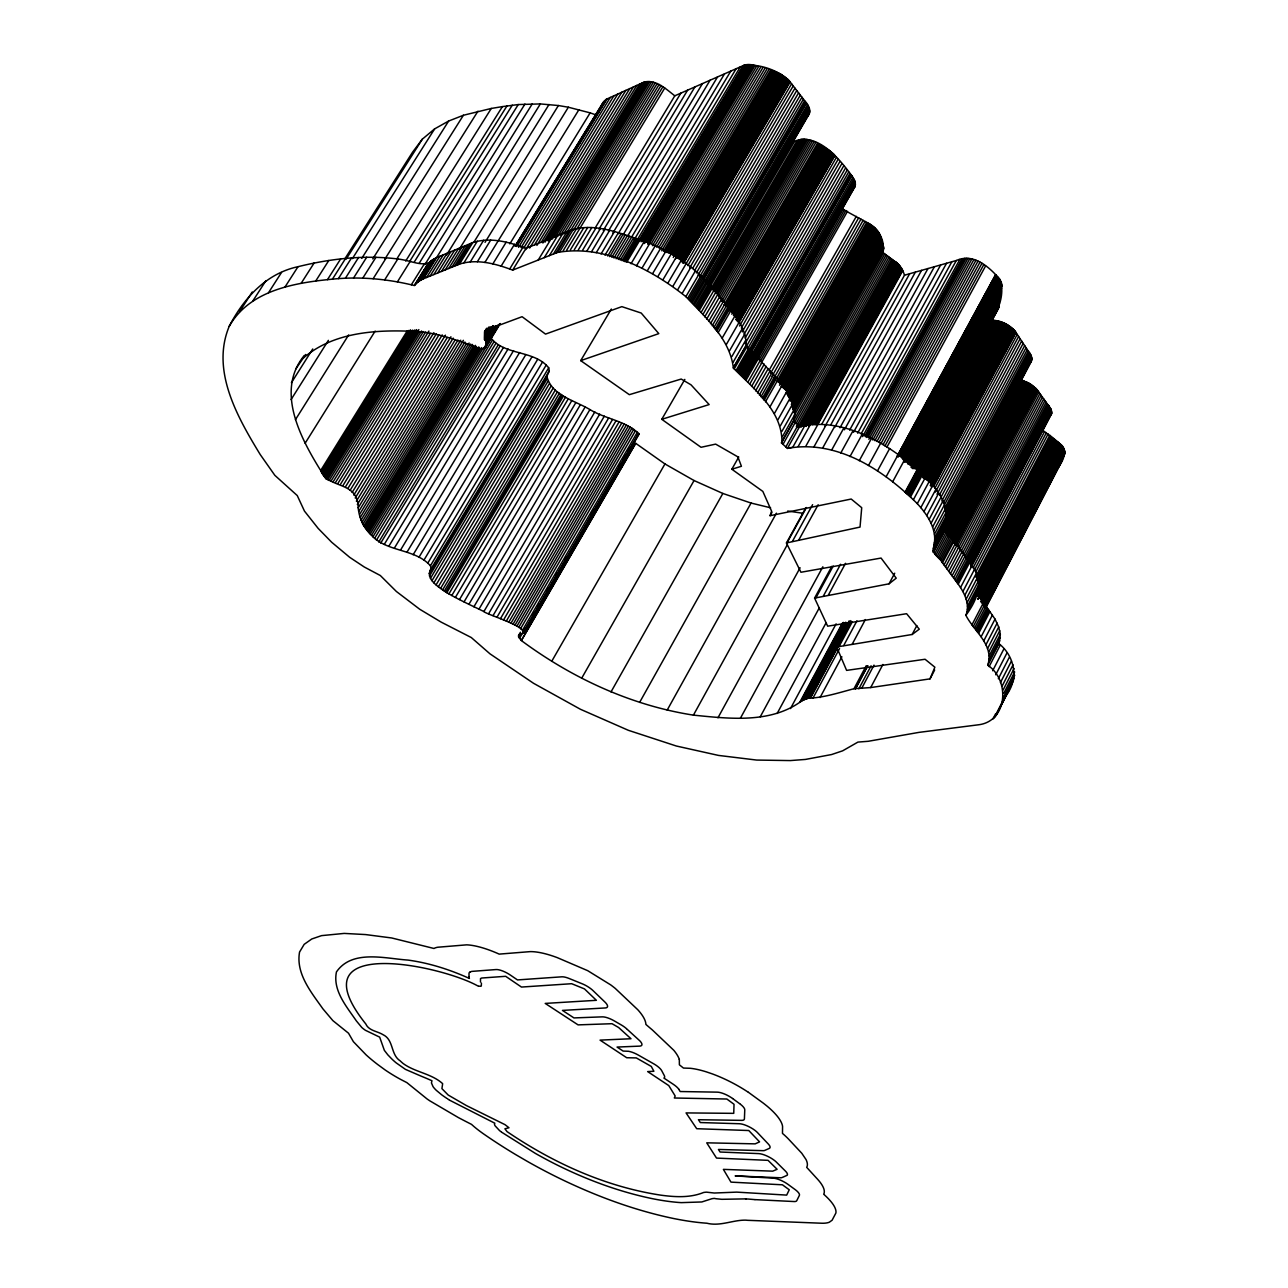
<?xml version="1.0" encoding="UTF-8"?>
<svg xmlns="http://www.w3.org/2000/svg" width="1288" height="1288" viewBox="0 0 1288 1288"><rect width="100%" height="100%" fill="white"/><g stroke="black" fill="none" stroke-linecap="round" stroke-linejoin="round"><path stroke-width="1.5" d="M469.009 976.964L469.025 973.309A12.574 3.88 29.2 0 1 469.846 972.215L470.313 971.973M484.513 339.34L484.594 331.66L486.671 328.263M480.472 982.084L480.521 978.59L481.68 978.027L505.669 976.304L521.463 987.059L571.663 983.71L584.478 988.91L596.376 1000.309L545.21 1003.416L578.071 1024.878L612.042 1023.702L618.61 1027.518L630.991 1038.74L600.063 1040.124L626.709 1057.738L636.288 1057.915L651.277 1066.432L653.885 1071.278L647.655 1071.584L668.778 1085.591L675.17 1095.975L674.332 1098.004L726.835 1099.018L734.031 1104.283L733.741 1113.347L686.069 1112.913L696.711 1128.707L748.779 1130.526L759.582 1141.876L755.171 1143.857L706.726 1142.826L716.531 1158.089L768.051 1160.343L777.115 1169.295L772.703 1171.162L723.373 1169.375L730.972 1182.126L782.428 1184.799L789.254 1189.774L786.678 1195.103L736.704 1192.125L714.293 1193.026L706.5 1192.157A71.42 20.318 27.5 0 0 703.618 1192.479C690.078 1197.985 675.17 1197.099 660.889 1195.167C605.457 1186.747 553.196 1162.967 507.053 1131.621L504.912 1128.787L508.969 1127.757L505.025 1124.666L466.385 1105.555L448.176 1095.025L441.913 1088.634L442.653 1083.659C431.512 1073.516 415.106 1072.308 403.176 1063.534A27.096 7.615 29.2 0 1 400.101 1060.797C390.506 1054.598 393.887 1039.947 383.196 1034.779C377.416 1031.092 368.883 1030.947 365.76 1023.912C294.517 934.718 440.512 964.857 478.057 986.077M1056.885 469.396C1062.214 462.553 1069.265 450.269 1060.056 443.829L979.685 598.018M1049.285 416.797L1051.62 413.657L1051.105 409.391L1037.468 390.28L1029.933 383.744L1020.756 379.863M781.961 441.43C781.784 410.26 753.818 388.928 733.403 368.11L746.187 345.78C746.509 331.37 738.056 318.571 729.169 307.913L712.457 287.82C692.944 264.974 666.46 248.391 638.027 239.053C616.839 232.178 593.205 222.679 570.826 230.294L525.971 248.343C509.291 242.08 490.342 236.831 472.793 242.595L436.6 257.6C424.38 269.321 415.283 261.158 397.815 258.969C364.456 254.815 330.485 258.647 298.011 266.697C266.004 273.539 243.722 298.349 229.232 326.299C210.701 370.638 237.523 417.264 260.224 454.551L274.843 475.336L297.254 495.558L304.467 511.095L318.168 528.402L331.676 542.248L349.692 557.318L364.311 567.026L380.314 575.511L396.398 591.498L419.711 609.24L441.188 622.136L471.279 637.528L489.987 653.837L533.554 683.3L580.405 709.253L628.335 730.296L676.377 746.026L718.479 755.412L756.652 760.065L790.333 760.58L805.386 759.437L831.613 754.543L842.642 750.824L857.921 742.097L868.225 741.292L918.908 732.389L978.236 724.822C1007.409 721.586 1010.484 680.273 987.719 665.204C994.545 645.272 973.857 631.136 965.871 615.294C970.476 604.088 964.052 592.077 957.467 583.142L942.494 562.84C939.66 557.092 930.532 553.856 933.784 546.466C937.841 530.27 927.795 515.007 917.298 503.656C883.584 470.056 836.862 439.24 787.435 448.401L781.462 442.911L781.961 441.43L886.144 254.96M934.653 670.018L930.017 678.873L870.688 687.567L853.976 688.726C838.955 692.686 823.805 697.694 808.429 698.241C805.725 699.03 803.068 700.06 800.734 701.622C770.063 723.711 728.863 718.672 693.427 715.13C630.911 705.389 572.097 678.1 521.431 640.619L518.565 636.852L518.919 634.887C537.965 629.671 485.608 614.392 483.886 611.542C470.587 605.006 456.886 598.968 444.312 591.079C437.55 586.201 424.686 578.328 431.206 568.716L430.434 565.786C415.042 548.43 386.915 552.278 371.475 535.309C363.715 527.983 359.223 518.484 358.193 507.826C357.935 480.279 328.182 489.424 320.68 470.506C300.346 437.791 275.342 390.699 304.306 355.456M965.871 615.294C977.045 600.385 984.66 581.709 972.07 565.529C967.835 559.25 963.199 553.244 958.787 547.094C953.345 537.241 940.047 530.817 946.39 517.953C947.034 498.907 932.56 483.66 919.374 471.617C887.464 443.201 844.043 416.958 799.751 426.36L787.435 448.417L792.812 447.178L895.804 262.14L882.248 252.078C886.225 240.904 877.45 227.058 866.727 222.389L841.402 208.559M1030.142 362.91L1031.897 359.594L1031.012 355.247L1015.974 332.546C1010.42 324.978 1000.921 320.132 991.535 320.39M601.915 106.357L602.8 102.815L606.503 99.176L643.63 82.319C655.608 78.665 666.25 89.307 674.799 95.811L743.917 65.285C759.888 63.82 778.805 70.051 790.124 81.917L805.596 101.945C809.508 105.809 812.374 114.391 805.725 117.079M495.284 325.687L485.914 341.127L485.721 347.486L481.921 348.855M996.461 310.875C1001.372 302.31 1003.819 288.609 999.73 279.238C989.377 266.938 973.342 252.867 956.324 260.498L904.514 275.197L821.857 424.042M733.403 368.11C729.91 338.647 705.373 317.363 685.876 296.643C650.73 268.725 603.283 244.285 557.398 252.464L512.672 270.11C496.009 263.831 477.091 258.486 459.494 264.104L423.414 278.788C419.824 280.172 416.797 282.619 414.317 285.517C387.624 278.916 359.835 276.34 332.433 279.158C294.582 282.797 249.759 290.17 229.232 326.299M757.569 357.758L855.007 186.583L855.152 181.64L851.561 175.458C838.971 158.15 815.529 129.541 791.025 142.871M987.783 665.123L998.876 643.581L1000.341 634.227L998.715 626.998L995.028 619.109L977.254 593.478M1004.962 696.808C1018.985 680.692 1015.701 656.961 998.876 643.581M429.146 573.595L546.885 376.338L549.284 370.928L548.704 367.788C534.311 349.95 505.556 355.794 491.147 338.374M240.743 310.263L241.935 306.592M930.017 678.873L934.863 667.2L925.074 659.263L846.602 670.388L836.669 646.979L912.145 634.485L919.278 629.172L906.607 613.7L827.669 626.177L814.58 598.099L889.042 583.818L896.223 578.167L881.056 558.058L800.943 572.258L786.437 542.973L860.03 527.082L861.72 507.697L851.207 499.036L770.079 515.715L771.576 511.143L762.85 491.42L731.842 469.235L738.765 456.966M781.462 442.911L793.794 420.854C797.755 404.738 786.743 389.54 776.696 377.996L746.187 345.78M546.885 376.338C551.409 395.464 575.076 400.584 589.904 409.568C605.457 419.099 626.177 420.757 639.057 434.185L636.884 435.714M1003.738 693.346L1014.686 671.95M1003.803 696.615L1014.735 675.234M992.903 719.106L995.608 713.826M994.143 717.947L1002.257 702.089M1003.336 699.674L1014.252 678.325M1001.806 703.506L1013.431 680.628M995.238 716.692L1012.159 683.365M996.171 715.339L1008.778 690.561M995.737 674.767L1006.797 653.258M998.329 678.728L1009.357 657.218M1000.438 682.576L1011.434 661.098M1002.032 686.295L1013.028 664.85M1003.143 689.901L1014.107 668.472M989.184 655.85L1000.341 634.227M989.232 659.15L1000.374 637.56M988.765 662.241L999.89 640.667M989.136 666.653L1000.229 645.127M992.662 670.742L1003.738 649.216M983.79 640.828L995.028 619.109M985.916 644.821L997.137 623.118M987.526 648.669L998.715 626.998M988.604 652.34L999.778 630.701M983.549 606.149L1064.596 450.333M973.229 626.644L984.547 604.877M984.724 605.215L1064.822 451.219M984.869 606.02L1064.935 452.056M985.095 606.374L1064.918 452.861M984.998 607.099L1064.79 453.634M984.789 607.775L1064.548 454.358M974.501 628.222L1062.874 458.19M985.256 608.178L1061.618 461.04M985.706 608.016L1059.96 464.839M975.612 629.623L986.914 607.856M976.562 630.798L987.864 609.047M977.286 631.7L988.588 609.965M977.785 632.311L989.071 610.56M978.622 633.358L989.909 611.607M981.15 636.723L992.42 615.004M967.465 606.213L1054.695 439.208M977.946 588.954L1055.693 440.061M967.401 609.433L978.816 587.57M966.869 612.476L978.268 590.645M977.061 593.285L1056.627 440.866M977.012 595.781L1057.464 441.575M977.737 596.376L1058.173 442.186M978.3 596.843L1058.72 442.653M978.671 597.149L1059.074 442.959M977.946 599.081L1059.187 443.056L1042.733 430.466M978.027 599.145L1059.267 443.12M979.315 597.696L1059.412 443.249M979.476 597.825L1059.638 443.442M980.667 598.952L1061.006 444.763M980.635 601.641L1061.859 445.712M981.424 602.575L1062.616 446.662M982.116 603.492L1063.276 447.596M971.877 624.97L983.211 603.203M983.63 602.623L1063.824 448.53M983.179 605.279L1064.258 449.448M973.068 567.928L1044.616 431.448M962.877 591.546L974.404 569.554M974.002 570.809L1046.452 432.543M975.789 572.017L1048.19 433.75M964.744 595.426L976.24 573.466M975.628 576.879L1049.849 435.054M976.497 577.588L1050.686 435.779M966.129 599.178L977.608 577.249M976.529 580.164L1051.62 436.584M977.56 581.017L1052.618 437.437M967.03 602.784L978.494 580.856M978.622 581.902L1053.648 438.323M952.074 575.817L963.682 553.776M963.746 554.919L1045.035 400.536M953.571 577.845L965.163 555.82M964.986 556.496L1046.21 402.13M966.097 557.881L1047.257 403.547M954.907 579.664L966.499 557.64M967.03 559.072L1048.158 404.754M956.034 581.21L967.61 559.185M967.755 559.974L1048.835 405.688M968.206 560.57L1049.285 406.284M956.92 582.385L1049.43 406.493M957.467 583.142L969.027 561.117M969.091 561.729L1050.106 407.475M958.24 584.189L969.8 562.18M969.687 562.679L1050.67 408.457M970.154 563.597L1051.105 409.391M970.524 564.482L1051.443 410.325M970.782 565.335L1051.652 411.21M980.86 546.37L982.712 542.844M1020.724 470.41L1022.575 466.868M1037.42 438.612L1039.271 435.07M970.91 566.157L1051.765 412.063M970.927 566.929L1051.749 412.885M960.542 587.521L1051.62 413.657M942.494 562.84L954.183 540.767M954.167 540.429L1034.989 387.559M953.49 542.441L1035.246 387.801M953.748 542.683L1035.504 388.042M953.989 542.924L1035.745 388.284M954.247 543.166L1035.971 388.541M954.489 543.407L1036.212 388.783M954.714 543.649L1036.438 389.024M954.955 543.906L1036.647 389.282M944.04 564.917L955.696 542.844M955.165 544.148L1036.872 389.523M955.39 544.389L1037.082 389.781M955.599 544.647L1037.275 390.039M955.809 544.888L1037.468 390.28M956.018 545.146L1037.661 390.538M945.537 566.962L957.193 544.904M957.129 546.547L1038.724 391.971M912.145 634.485L916.831 625.598M947.147 569.151L958.787 547.094M958.369 548.125L1039.915 393.581M959.689 549.799L1041.171 395.287M948.805 571.405L960.446 549.348M961.057 551.522L1042.475 397.058M950.464 573.643L962.088 551.602M962.426 553.26L1043.779 398.829M944.941 528L1023.203 380.588M933.236 550.684L944.99 528.563M933.076 552.005L944.812 529.899M933.446 552.375L1024.443 381.039M861.785 688.162L874.005 665.123M945.569 532.572L1025.683 381.554M934.75 553.727L946.471 531.606M946.471 532.974L1026.568 381.94M935.99 555.048L1027.421 382.359M947.276 535.631L1028.275 382.81M937.213 556.4L1029.112 383.261M948.95 536.597L1029.933 383.744M938.405 557.752L950.109 535.647M949.771 537.112L1030.722 384.243M870.688 687.567L882.924 664.463M950.56 537.627L1031.495 384.758M939.548 559.089L951.236 536.983M951.333 538.159L1032.252 385.289M952.074 538.706L1032.976 385.837M940.626 560.409L952.315 538.32M952.798 539.269L1033.668 386.4M941.689 561.761L1034.345 386.98M943.331 502.964L1026.101 347.647M932.609 527.034L1027.357 349.499M944.829 508.068L1028.404 351.077M933.752 530.688L945.617 508.406M944.748 511.014L1029.225 352.284M946.229 510.016L1029.74 353.057M946.439 510.29L1029.933 353.331M934.46 534.214L946.294 511.948M946.133 512.994L1030.529 354.297M945.73 515.667L1031.012 355.247M853.976 688.726L866.212 665.735M934.718 537.595L946.551 515.361M946.149 516.569L1031.414 356.164M855.409 688.71L867.629 665.719M946.471 517.438L1031.688 357.066M855.538 688.774L867.758 665.767M934.573 540.171L946.39 517.953M944.99 521.447L1031.865 357.951M934.283 542.49L1031.93 358.788M944.394 524.313L1031.897 359.594M934.042 544.405L1031.511 361.059M933.784 546.466L1021.98 380.185M858.855 688.806L871.091 665.783M933.51 548.591L945.263 526.438M934.911 488.265L1017.23 334.413M852.141 644.322L865.391 619.56M923.947 511.626L935.925 489.247M935.442 492.064L1018.631 336.506M889.042 583.818L894.709 573.208M937.02 494.254L1020.128 338.744M926.716 515.586L938.662 493.224M939.596 494.737L1021.674 341.046M929.099 519.499L1023.219 343.333M941.866 500.919L1024.717 345.57M931.063 523.298L942.961 500.984M805.258 699.304L846.023 623.424M924.365 478.524L1007.055 324.608M806.385 698.885L847.166 622.957M913.434 499.664L925.476 477.268M925.187 479.007L1007.86 325.091M807.447 698.531L849.195 620.8M808.429 698.241L849.227 622.249M925.975 479.506L1008.633 325.574M809.267 697.999L850.837 620.607M809.943 697.838L850.756 621.798M926.748 480.038L1009.39 326.089M810.426 697.726L841.756 639.363M847.44 628.753L849.339 625.211M810.683 697.677L839.164 644.612M927.505 480.569L1010.13 326.621M839.003 646.624L852.221 621.975M928.229 481.1L1010.839 327.168M812.97 698.112L839.551 648.556M917.298 503.656L1011.515 327.716M929.63 482.227L1012.175 328.295M930.274 482.807L1012.819 328.859M930.596 483.097L1013.125 329.164M843.704 645.529L856.939 620.832M930.918 483.386L1013.415 329.454M930.274 485.463L1013.72 329.76M930.564 485.753L1013.994 330.066M931.804 484.288L1014.284 330.372M932.077 484.594L1014.542 330.678M931.401 486.671L1014.799 330.984M931.675 486.977L1015.057 331.29M920.823 507.649L1015.298 331.612M933.108 485.818L1015.54 331.918M820.037 697.565L841.885 656.767M933.349 486.123L1015.765 332.224M933.575 486.429L1015.974 332.546M913.707 468.655L993.724 320.342M914.883 468.768L994.883 320.422M916.09 468.961L996.075 320.567M905.078 492.129L997.298 320.793M905.545 492.515L917.523 470.023M905.625 492.596L917.7 470.184M917.636 471.311L998.554 321.082M906.285 493.143L918.36 470.732M790.478 708.577L836.121 623.843M906.945 493.723L919.02 471.311M918.924 471.698L999.826 321.437M907.315 494.029L919.374 471.617M907.67 494.351L919.745 471.939M908.04 494.673L1001.114 321.855M908.668 495.22L920.727 472.809M920.582 474.419L1002.418 322.338M909.264 495.767L921.323 473.356M909.859 496.315L921.918 473.904M799.751 702.346L842.352 623.167M921.902 474.998L1003.722 322.886M910.535 496.943L922.578 474.531M800.734 701.622L843.334 622.378M922.788 475.401L1004.576 323.288M801.796 700.946L843.479 623.424M802.923 700.334L844.622 622.764M922.691 477.606L1005.413 323.707M804.098 699.787L845.797 622.185M923.528 478.057L1006.25 324.141M903.097 459.671L1000.309 280.156M903.645 460.557L1000.808 281.074M892.648 481.825L904.788 459.397M905.045 459.671L1001.227 281.992M904.45 462.295L1001.533 282.877M905.657 461.378L1001.774 283.746M905.834 462.183L1001.903 284.6M906.849 461.217L1001.935 285.437M906.816 461.973L1001.871 286.242M907.573 461.99L1001.597 288.126M907.509 463.696L1001.291 290.235M908.233 464.034L1000.969 292.473M908.958 464.453L1000.647 294.791M909.666 464.871L1000.309 297.109M910.391 465.209L999.987 299.331M777.147 713.455L825.882 623.199M911.131 465.419L999.681 301.424M910.938 467.174L999.424 303.292M911.727 466.9L999.198 304.853M912.548 466.272L999.021 306.077M912.468 467.013L998.908 306.85M912.339 467.818L998.876 307.124M912.194 468.333L998.586 308.235M912.596 468.607L992.597 320.326M814.58 598.099L831.855 566.301M815.916 597.841L833.191 566.044M897.205 456.049L995.608 274.698M886.128 476.753L995.688 274.763M898.493 454.567L995.849 274.908M898.75 454.793L996.01 275.052M897.961 456.693L996.252 275.262M898.203 456.918L996.413 275.423M823.435 595.893L840.597 564.257M900.103 456.065L997.476 276.469M760.274 716.756L819.361 607.743M900.972 456.966L998.313 277.387M901.761 457.868L999.053 278.321M828.393 595.008L845.556 563.307M902.469 458.769L999.73 279.238M868.482 465.515L880.702 443.12M881.056 443.442L980.023 262.092M883.053 444.634L981.971 263.267M884.969 445.938L983.823 264.555M886.788 447.371L985.578 265.972M740.391 718.269L822.871 566.784M877.498 470.893L889.686 448.482M867.967 437.373L966.177 258.18M868.853 439.272L968.013 258.244M717.963 717.786L800.09 567.783M859.257 460.718L871.509 438.339M871.767 437.807L969.945 258.469M872.813 440.045L971.925 258.872M874.858 440.673L973.953 259.452M876.935 441.462L975.998 260.192M879.012 442.38L978.027 261.062M798.898 539.817L818.17 504.735M857.631 433.154L951.848 261.77M861.109 433.879L956.324 260.498M849.983 456.564L862.252 434.201M862.622 436.6L959.802 259.516M864.828 436.101L962.039 258.888M865.616 435.924L962.828 258.663M866.244 437.437L964.438 258.325M831.581 450.204L843.881 427.906M844.429 429.79L934.412 266.713M786.437 542.973L805.837 507.778M787.049 542.779L806.433 507.52M849.645 430.111L940.675 264.942M693.427 715.13L787.129 545.049M840.742 453.054L853.026 430.723M792.394 541.427L812.615 504.671M853.525 432.301L946.551 263.267M830.68 425.008L915.398 272.106M822.646 448.079L834.978 425.829M834.624 427.503L921.564 270.367M839.985 427.777L927.972 268.548M811.843 423.623L899.716 265.763L895.804 262.14M812.374 424.203L899.716 265.763M812.857 424.782L900.231 266.358M814.306 423.623L900.698 266.938M814.724 424.203L901.133 267.534M815.127 424.782L901.552 268.129M816.463 423.607L901.922 268.725M816.785 424.187L902.26 269.321M817.075 424.75L902.55 269.917M805.869 446.115L818.186 423.929M818.299 423.559L902.824 270.496M770.079 515.715L772.027 512.205M667.2 710.074L776.439 513.171M824.996 426.344L909.634 273.748M814.048 446.695L826.365 424.476M639.621 702.411L751.065 503.061L770.578 507.778M795.904 423.736L889.026 257.117M796.37 426.537L890.427 258.147M785.873 446.888L798.19 424.831L793.794 420.854M797.723 427.519L891.747 259.13M799.912 426.634L892.906 259.999M800.927 427.375L893.904 260.723M802.698 426.183L894.661 261.287M803.197 426.553L895.16 261.657M804.614 425.104L895.579 261.963M805.097 425.475L896.045 262.333M805.338 425.668L896.271 262.511M805.564 425.845L896.512 262.704M805.805 426.038L896.738 262.881M806.03 426.215L896.963 263.074M806.272 426.409L897.189 263.267M807.463 424.847L897.398 263.444M807.689 425.04L897.607 263.637M807.914 425.217L897.833 263.831M808.123 425.41L898.026 264.024M808.735 425.99L898.621 264.603M798.27 446.34L899.185 265.183M791.911 401.647L881.974 241.146M791.299 404.4L882.28 242.208M792.603 403.611L882.586 243.207M780.431 425.732L792.877 403.547M792.909 404.464L882.844 244.092M793.15 405.189L883.069 244.833M792.378 407.491L883.23 245.412M792.539 407.974L883.343 245.783M792.732 408.57L883.552 246.539M792.861 409.149L883.665 247.151M792.957 409.713L883.729 247.731M793.971 408.521L883.745 248.31M793.907 409.536L883.713 248.858M781.929 431.367L883.52 249.904M793.682 410.534L883.149 250.854M794.052 412.546L883.423 252.947M782.444 436.616L884.743 253.929M794.406 422.657L887.577 256.038M783.04 444.296L795.372 422.239M783.651 388.252L874.262 227.396M784.118 388.654L874.713 227.799M784.569 389.057L875.148 228.201M785.245 389.684L875.792 228.829M785.889 390.312L876.42 229.473M786.501 390.94L876.999 230.117M774.41 413.512L786.92 391.262M786.083 393.339L877.53 230.761M786.614 393.983L878.046 231.421M788.095 392.872L878.513 232.082M787.564 395.271L878.947 232.742M787.982 395.915L879.334 233.402M788.353 396.543L879.688 234.062M788.691 397.187L879.978 234.706M788.964 397.815L880.235 235.366M790.188 396.688L880.461 236.01M777.936 419.775L880.718 236.895M789.85 400.246L881.008 237.894M790.204 401.276L881.33 238.956M791.557 400.584L881.652 240.051M762.351 398.33L774.941 376.048M774.233 377.593L863.153 220.328M763.398 399.473L775.988 377.207M764.106 400.278L865.101 221.439M776.906 381.441L866.727 222.389M765.491 401.808L778.065 379.525M778.194 382.182L867.983 223.114M779.031 382.649L868.804 223.581M780.303 381.071L869.094 223.742M779.9 383.164L869.658 224.08M779.481 385.257L870.205 224.418M781.027 383.856L870.752 224.772M781.575 384.227L871.284 225.126M781.124 386.336L871.815 225.481M769.87 407.024L782.412 384.774M782.637 384.951L872.33 225.851M782.17 387.092L872.829 226.237M611.011 691.93L722.858 493.465L751.065 503.061M782.669 387.463L873.312 226.624M783.168 387.865L873.795 227.01M753.593 388.654L766.247 366.356M755.605 390.876L768.244 368.577M769.21 370.075L856.311 216.384M757.537 393.017L770.176 370.719M770.659 373.214L858.694 217.753M759.356 395.014L771.963 372.731M772.027 376.321L860.996 219.089M760.983 396.801L773.589 374.518M742.371 376.434L755.106 354.103M754.784 355.456L854.636 180.223M743.079 377.143L755.798 354.812M755.364 356.824L855.152 181.64M743.884 377.964L756.587 355.649M756.861 356.116L855.441 182.993M757.972 355.069L759.968 351.592M761.949 348.098L764.927 342.866M766.924 339.372L768.904 335.894M775.859 323.674L781.816 313.209M788.771 301.006L790.751 297.512M792.748 294.034L798.705 283.569M800.685 280.076L803.664 274.843M805.66 271.349L807.64 267.872M809.621 264.378L812.599 259.146M814.596 255.652L816.576 252.174M823.531 239.954L829.488 229.489M836.443 217.286L838.424 213.792M744.673 378.801L855.522 184.281M757.875 356.728L855.377 185.488M745.333 379.525L758.036 357.195M757.537 359.143L842.932 209.107M746.01 380.25L758.713 357.935M759.099 359.819L844.461 209.751M747.829 382.278L760.516 359.964M760.661 360.576L845.991 210.491M581.629 678.325L694.055 480.537L722.858 493.465M761.208 363.168L847.52 211.312M749.648 384.275L762.319 361.96M751.596 386.432L764.267 364.134M745.076 343.638L845.459 168.181M733.484 367.434L746.267 345.087M745.849 347.374L847.15 170.193M734.257 368.835L747.024 346.504M747.442 349.145L848.663 171.996M736.092 370.445L748.843 348.114M749.793 348.903L849.935 173.526M737.235 371.491L749.986 349.161M738.121 372.312L850.917 174.701M751.5 350.803L851.561 175.458M738.893 373.021L751.629 350.69M751.725 351.061L851.787 175.715M739.747 373.842L752.498 351.511M752.965 352.558L852.962 177.245M740.713 374.776L753.448 352.445M741.55 375.597L853.912 178.742M739.521 326.041L836.395 157.361M741.308 328.038L838.086 159.39M729.588 350.674L742.468 328.231M551.699 661.356L664.946 463.954L635.628 443.265L521.334 640.539L635.709 443.33M742.21 331.918L839.905 161.564M744.19 334.107L841.772 163.785M731.826 356.615L744.673 334.204M745.156 338.052L843.64 166.023M733.13 362.218L745.945 339.839M731.713 311.841L825.962 148.362M732.276 312.179L826.51 148.684M732.647 312.388L826.864 148.909L731.777 314.208M733.307 312.791L827.524 149.295M733.838 313.129L828.039 149.633M733.371 315.206L828.554 149.972M733.886 315.56L829.053 150.31M734.385 315.914L829.553 150.664M722.214 338.019L830.035 151.018M735.384 316.639L830.502 151.388M735.867 317.009L830.969 151.759M736.334 317.379L831.436 152.129M735.802 319.505L831.871 152.515M736.253 319.891L832.306 152.902M736.688 320.293L832.74 153.288M736.897 320.471L832.934 153.481M737.09 320.648L833.111 153.658M737.283 320.841L833.304 153.852M737.477 321.018L833.481 154.029M737.67 321.211L833.674 154.222M737.847 321.388L833.851 154.415M738.04 321.581L834.028 154.592M738.217 321.759L834.189 154.785M738.394 321.952L834.366 154.979M738.571 322.145L834.544 155.172M738.749 322.322L834.705 155.365M726.368 344.459L834.865 155.558M721.666 301.424L814.193 141.567M710.493 323.658L723.534 301.134M723.357 302.261L815.851 142.372M724.033 304.95L817.494 143.306M712.248 325.751L725.273 303.227M724.903 305.465L818.347 143.805M725.885 306.045L819.297 144.385M713.826 327.619L726.835 305.095M731.842 469.235L741.421 466.272L737.879 456.87L715.645 444.119L701.026 447.29L661.774 419.308L684.83 379.397M726.931 306.673L820.311 144.981M715.13 329.181L728.139 306.673M728.01 307.301L821.358 145.608M716.176 330.42L822.42 146.236M716.82 331.193L823.435 146.848M730.103 310.875L824.384 147.412M718.092 332.707L731.069 310.199M730.972 311.406L825.238 147.927M712.184 288.882L798.737 139.925M516.842 626.306L632.006 428.083M712.779 288.689L799.349 139.7M712.924 290.106L800.508 139.329M701.091 312.469L801.78 139.104M518.662 627.481L633.777 429.258M714.55 291.619L803.149 138.991M715.983 291.684L804.581 139.007M520.529 628.802L635.58 430.562M702.862 314.562L715.951 292.006M716.482 293.6L806.079 139.136M518.436 635.692L520.449 632.231M518.565 636.852L520.561 633.39M522.493 630.299L637.447 432.06M704.745 316.816L807.64 139.394M519.466 638.446L525.488 628.061M532.508 615.938L534.52 612.476M537.531 607.276L539.543 603.814M546.563 591.707L548.575 588.246M555.595 576.122L557.607 572.661M564.627 560.538L566.639 557.076M590.709 515.538L593.72 510.338M618.82 467.061L620.768 463.487M622.829 460.138L625.839 454.938M627.852 451.476L629.848 448.015M523.781 631.49L638.671 433.283M523.202 633.326L637.979 435.312M718.656 296.047L809.25 139.764M523.958 632.923L639.057 434.185M706.677 319.118L719.751 296.578M719.316 298.317L810.876 140.247M720.99 298.945L812.535 140.859M708.625 321.437L721.683 298.897M503.544 619.979L618.997 422.045M690.03 300.474L805.596 101.945M703.618 278.659L806.208 102.734M703.844 278.933L806.417 103.008M691.157 301.569L704.327 278.997M506.297 621.138L621.702 423.124M705.003 280.43L807.512 104.537M692.268 302.664L705.422 280.092M706.098 281.621L808.381 106.035M693.411 303.855L706.565 281.267M508.776 622.201L624.116 424.122M694.393 304.87L809.041 107.5M707.337 284.407L809.492 108.917M510.998 623.199L626.306 425.088M695.52 306.045L809.733 110.269M739.763 230.971L741.759 227.509M748.811 215.418L750.807 211.973M757.843 199.882L759.856 196.42M780.963 160.147L782.975 156.701M708.754 285.179L809.782 111.557M696.599 307.236L809.605 112.764M708.786 286.548L809.234 113.859M513.059 624.197L628.319 426.038M709.946 286.854L794.422 141.583M697.516 308.267L710.638 285.695M514.975 625.227L630.202 427.02M698.531 309.426L711.652 286.87M711.523 287.707L797.047 140.569M699.352 310.392L712.457 287.82M692.638 268.403L796.773 90.53M694.554 270.705L798.576 92.865M493.03 615.616L608.644 417.956M682.189 293.439L695.407 270.85M696.389 272.911L800.331 95.119M496.959 617.258L612.524 419.502M698.112 274.988L801.957 97.228M685.876 296.643L699.078 274.054M699.658 276.839L803.422 99.128M500.452 618.707L615.954 420.854M687.695 298.285L700.881 275.696M688.871 299.38L804.646 100.706M668.053 282.829L787.596 79.115M681.175 260.868L787.837 79.357M681.433 261.11L788.095 79.598M681.674 261.367L788.337 79.856M681.932 261.609L788.578 80.114M682.173 261.867L788.803 80.355M682.415 262.108L789.029 80.613M478.943 609.224L594.847 411.886M682.656 262.366L789.254 80.87M682.881 262.623L789.48 81.128M683.123 262.881L789.705 81.402M683.332 263.138L789.914 81.659M683.558 263.396L790.124 81.917M672.932 286.226L791.589 83.817M483.886 611.542L599.693 414.108M687.873 265.618L793.231 85.942M689.724 267.84L794.97 88.212M677.665 289.784L690.899 267.196M488.635 613.7L604.33 416.153M855.007 186.583L852.624 189.175M669.502 253.382L776.519 71.983M464.05 601.882L580.292 404.851M670.726 253.913L777.711 72.482M657.91 276.453L671.225 253.881M671.917 254.477L778.886 73.03M673.109 255.088L780.045 73.625M468.896 604.314L585.01 407.201M673.254 257.471L781.188 74.253M675.411 256.441L782.299 74.945M663.062 279.577L676.361 256.988M675.508 258.888L783.378 75.654M677.617 257.922L784.424 76.411M473.904 606.777L589.904 409.568M678.663 258.711L785.439 77.2M679.678 259.532L786.421 78.021M680.644 260.385L787.338 78.874M656.622 247.054L762.818 67.749M451.798 595.523L568.33 398.717M658.764 247.747L764.927 68.393M647.333 270.754L660.68 248.214M660.825 248.423L766.972 69.005M455.389 597.423L571.824 400.552M661.742 250.774L768.888 69.568M663.481 251.337L770.594 70.083M459.51 599.564L575.849 402.613M664.946 251.804L772.043 70.518M652.678 273.523L666.009 250.951M666.089 252.174L773.154 70.856M666.814 252.416L773.879 71.082M667.071 252.496L774.12 71.146M668.295 252.915L775.328 71.548M631.039 263.718L644.419 241.21M644.515 241.645L749.858 64.432M644.499 243.496L750.856 64.529M440.577 588.439L557.462 391.729M646.544 241.951L751.87 64.674M647.606 242.176L752.917 64.867M647.655 244.189L753.979 65.125M442.621 589.888L559.411 393.178M648.75 244.511L755.074 65.414M636.481 265.843L649.844 243.303M661.774 419.308L709.157 404.577L691.044 384.854L681.223 379.042L629.333 394.675L580.711 360.624L611.333 309.039M444.312 591.079L561.053 394.37M651.503 243.352L756.781 65.93M445.6 592.061L562.212 395.271M652.42 245.702L758.68 66.509M446.791 592.77L563.436 396.044M654.481 246.362L760.725 67.121M448.9 593.945L565.496 397.187M641.955 268.21L655.318 245.67M429.468 576.01L547.046 378.93M618.272 259.468L730.811 71.082M430.45 578.376L547.883 381.441M620.253 260.112L633.648 237.636M634.243 239.697L736.156 68.715M622.007 260.675L635.403 238.2M431.995 580.663L549.284 383.824M623.489 261.158L636.884 238.683M637.109 240.132L740.294 66.895M624.632 261.528L638.027 239.053M433.911 582.836L551.087 386.062M625.421 261.786L638.816 239.294M638.703 240.84L742.967 65.704M626.725 262.221L743.917 65.285M640.345 240.244L744.641 65.012M641.102 240.067L745.398 64.786M436.085 584.881L553.148 388.139M640.893 241.645L746.219 64.609M641.73 241.564L747.072 64.481M642.631 241.548L747.974 64.416M438.355 586.764L555.321 390.039M643.549 241.564L748.892 64.4M605.006 255.137L618.433 232.709M618.159 233.756L710.091 80.226M423.977 560.071L542.554 361.992M607.727 256.022L621.138 233.595M609.707 256.666L623.118 234.223M623.151 234.754L717.529 76.942M427.922 562.888L546.354 364.81M611.832 257.358L625.244 234.915M430.434 565.786L548.704 367.788M613.99 258.067L627.401 235.607M627.964 235.511L724.516 73.867M429.693 571.164L549.284 370.928M616.163 258.775L629.558 236.316M603.283 230.439L687.615 90.16M591.595 251.627L605.038 229.248M413.142 554.742L531.96 356.889M608.387 231.035L694.908 86.94M596.28 252.657L609.723 230.278M612.734 233.241L702.475 83.591M418.938 557.35L537.659 359.352M601.077 253.929L614.505 231.534M394.482 547.931L513.558 350.642M578.328 249.888L591.788 227.573M400.584 550.008L519.595 352.526M595.136 228.024L674.799 95.811M582.595 250.226L596.038 227.896M599.017 229.103L680.837 93.155M587.022 250.806L600.482 228.459M406.911 552.294L525.842 354.603M380.733 543.069L499.986 346.231M557.398 252.464L659.118 84.477M559.845 251.627L573.289 229.441M573.756 229.699L661.034 85.523M384.243 544.438L503.447 347.486M563.13 250.806L576.573 228.604M576.718 229.184L662.918 86.715M566.656 250.226L664.753 88.035M388.928 546.064L508.068 348.968M570.375 249.888L583.818 227.622M574.271 249.775L587.714 227.493M486.107 342.737L496.508 325.606M370.203 533.924L482.678 348.935M548.173 241.017L644.95 81.852M486.204 344.105L497.651 325.268M483.628 348.646L485.705 345.232M486.22 345.232L498.698 324.705M550.668 239.101L646.415 81.563M484.32 348.485L489.504 339.952M491.597 336.522L494.705 331.402M496.782 327.989L498.859 324.56M538.223 260.031L551.602 238.038M484.9 348.259L499.664 323.916M371.475 535.309L500.275 323.546M552.262 239.069L648.025 81.482M372.924 536.79L492.515 339.903M554.999 237.507L649.716 81.563M544.261 257.648L557.656 235.591M557.849 236.107L651.503 81.82M374.599 538.4L494.109 341.529M560.747 234.867L653.37 82.239M376.515 540.123L495.928 343.284M549.396 255.62L562.808 233.531M563.709 233.788L655.27 82.835M378.736 541.99L498.037 345.168M553.373 254.058L566.784 231.921M566.704 232.854L657.186 83.575M555.933 253.044L569.36 230.89M525.713 249.631L621.814 92.221M361.01 520.143L469.122 343.027M361.799 522.574L470.716 344.057M529.674 248.053L625.855 90.385M362.701 524.586L472.551 344.443M534.568 244.784L629.768 88.598M363.763 526.1L473.533 346.021M364.665 527.098L475.417 345.345M536.903 245.412L633.455 86.924M365.502 528.128L476.206 346.392M484.578 332.352L486.671 328.923M484.578 333.125L486.671 329.696M484.562 333.946L488.748 327.088M484.562 334.8L488.732 327.925M366.339 529.175L476.979 347.47M484.546 335.653L489.778 327.072M541.185 242.418L636.771 85.427M484.546 336.474L489.762 327.893M484.529 337.231L490.792 326.943M367.193 530.27L478.814 346.891M484.529 337.923L490.792 327.635M484.513 338.953L491.823 326.943M542.892 243.013L639.572 84.155M485.898 341.111L484.529 339.469L492.853 325.655M484.61 339.758L492.885 325.8M368.094 531.413L479.667 348.066M492.982 326.122L484.771 340.032L493.24 326.444M493.368 326.572L485.302 340.547L493.642 326.83M545.017 242.16L641.746 83.173M485.576 340.805L493.787 326.959M369.093 532.62L481.632 347.615M485.689 340.901L494.029 327.2M547.432 239.906L643.131 82.545M547.915 239.713L643.63 82.319M356.357 501.193L455.067 340.064M501.177 266.053L514.492 244.318M515.087 246.185L603.17 102.332M515.281 245.976L604.104 101.317M357.339 504.494L457.981 340.096M516.118 245.412L604.684 100.722M516.102 245.815L605.585 99.82M516.488 245.493L606.181 99.369M517.1 245.106L606.68 99.079M516.73 246.491L607.034 98.902M358.193 507.826L460.734 340.209M518.581 247.36L610.271 97.437M358.933 511.143L463.39 340.306M521.093 247.634L613.893 95.795M359.626 514.363L464.952 341.996M509.742 268.918L523.041 247.151M523.862 247.795L617.789 94.04M360.302 517.39L466.498 343.51M512.672 270.11L525.971 248.343M347.969 488.313L442.267 334.928M350.175 490.229L445.439 335.154M352.123 492.483L447.29 337.472M492.853 263.879L506.184 242.176M353.798 495.107L450.929 336.78M509.806 243.883L590.146 112.861L596.859 115.228M355.198 498.054L453.215 338.132M470.345 261.834L483.66 240.244M335.476 482.517L428.92 331.064M485.045 242.321L568.362 107.226L590.146 112.861M337.955 483.322L430.337 333.495M477.349 261.754L490.68 240.115M340.499 484.256L433.895 332.658M343.059 485.367L436.423 333.721M345.57 486.703L438.886 335.025M484.884 262.446L578.956 109.641M321.936 472.76L410.502 329.825M448.788 268.468L462.054 247.038M322.499 473.759L411.017 330.855M323.03 474.66L412.579 330.098M451.943 267.18L465.226 245.734M323.546 475.497L413.046 330.952M324.013 476.238L414.543 330.018M454.632 266.085L467.914 244.607M324.463 476.914L414.961 330.694M324.882 477.494L416.41 329.615M456.693 265.231L469.991 243.754M325.284 478.009L416.781 330.131M325.671 478.46L417.151 330.597M458.029 264.7L471.328 243.191M326.025 478.83L417.489 330.968M326.363 479.136L418.858 329.583M459.494 264.104L472.793 242.595M473.968 242.064L558.396 105.535L568.362 107.226M327.538 479.877L418.954 332.014M329.1 480.537L421.546 330.952M463.986 262.736L477.301 241.178M330.984 481.181L423.414 331.547M333.125 481.825L425.539 332.127M426.634 277.483L439.836 256.264M430.095 276.067L443.297 254.831M433.815 274.569L447.033 253.285M446.389 255.201L540.348 103.925L558.396 105.535M437.646 272.992L450.881 251.675M441.51 271.43L454.761 250.065M320.68 470.506L407.25 330.887M445.262 269.9L458.528 248.504M321.324 471.682L408.892 330.404M459.317 249.244L549.042 104.473M419.292 263.09L518.259 104.553L540.348 103.925M411.355 284.745L424.509 263.67M424.879 264.603L524.941 104.07M414.317 285.517L427.648 264.217M414.639 285.179L428.501 263.316M415.654 284.084L428.807 262.977M416.41 283.296L430.144 261.641M417.57 282.249L430.723 261.126M418.149 281.798L431.303 260.659M418.681 281.396L431.85 260.257M419.276 280.977L432.446 259.822M419.969 280.543L433.138 259.387M420.661 280.124L433.847 258.969M421.337 279.754L434.523 258.582M422.045 279.416L435.215 258.228M422.802 279.061L435.988 257.874M423.414 278.788L532.298 103.829M405.704 261.013L502.401 106.614L518.259 104.553M410.244 260.53L506.973 105.922M397.396 281.879L410.534 260.868M414.414 261.77L512.27 105.197M305.127 443.249L375.146 331.097M295.435 419.679L348.678 334.896M396.817 258.936L491.291 108.45L502.401 106.614M384.661 279.931L397.815 258.969M372.763 258.904L463.406 115.26L491.291 108.45M362.781 278.127L375.935 257.294M291.056 399.602L328.392 340.354M384.951 258.969L477.945 111.187M373.134 278.723L386.287 257.825M345.426 278.224L358.563 257.471M361.767 258.357L448.643 121.04L463.406 115.26M353.556 278.015L366.71 257.214M295.773 368.964L305.723 354.474M291.378 382.794L312.726 348.984M327.458 279.673L340.579 259.033M344.862 258.808L412.562 152.193L422.319 139.168L434.636 128.881L448.643 121.04M332.433 279.158L345.554 258.502M346.198 259.065L422.319 139.168M338.374 278.643L351.511 257.938M352.397 258.614L434.636 128.881M315.721 281.026L328.81 260.466M301.151 283.312L314.208 262.865M268.532 292.682L281.492 272.493M284.986 287.031L298.011 266.697M239.455 311.841L252.271 291.974M252.947 300.796L265.859 280.752M484.594 331.66L486.301 330.002L522.091 316.703L545.516 334.107L621.846 306.641L641.215 313.048L658.796 333.624L580.711 360.624M303.566 357.871C334.944 330.871 379.944 329.358 419.502 331.692C440.802 333.656 461.12 341.674 480.762 348.968M470.056 972.102L471.07 971.603A13.218 4.089 29.2 0 1 471.424 971.49A12.3 3.8 29.2 0 1 472.181 971.361L496.057 969.558A12.88 4.025 29.1 0 1 510.418 975.113L517.486 979.927L561.777 976.819A13.154 4.202 28.8 0 1 569.103 978.478L582.74 984.016A13.073 4.17 28.7 0 1 586.716 986.012L588.23 986.93A13.073 4.17 28.7 0 1 590.967 988.862A13.604 4.347 28.7 0 1 591.369 989.152A13.653 4.363 28.7 0 1 591.707 989.442A13.894 4.444 28.7 0 1 592.367 990.005A14.313 4.572 28.7 0 1 592.995 990.585L604.861 1001.984A13.138 4.186 28.6 0 1 607.566 1006.137A13.105 4.17 28.6 0 1 605.215 1007.957L562.454 1010.404L573.965 1017.923L602.317 1016.86A12.993 4.089 28.5 0 1 614.473 1020.998L621.782 1025.248A13.395 4.218 28.5 0 1 623.167 1026.134A13.621 4.283 28.5 0 1 625.63 1027.937A13.17 4.138 28.5 0 1 626.387 1028.581M782.637 1177.312L787.177 1175.268A12.526 3.767 27.5 0 0 785.422 1171.082L776.406 1162.146A13.862 4.17 27.5 0 0 775.795 1161.567A12.8 3.848 27.5 0 0 774.41 1160.408A12.622 3.8 27.5 0 0 758.745 1153.613L720.056 1152.019L718.446 1149.46L763.076 1150.667A12.59 3.832 27.6 0 0 763.8 1150.635L763.961 1150.619A12.977 3.945 27.6 0 0 764.67 1150.442L769.242 1148.429A12.703 3.864 27.6 0 0 768.324 1144.034L757.553 1132.667A12.687 3.88 27.6 0 0 755.428 1130.751A13.009 3.977 27.6 0 0 754.752 1130.22A12.735 3.896 27.6 0 0 739.36 1123.732L700.318 1122.556L698.434 1119.723L741.647 1120.367A12.832 3.961 27.7 0 0 744.416 1118.837L744.77 1109.837A12.912 4.009 27.8 0 0 740.519 1104.331M755.058 1199.627L794.084 1201.543A12.349 3.655 27.4 0 0 796.757 1200.674L799.381 1195.393A12.413 3.687 27.4 0 0 795.533 1189.87L788.063 1184.413A12.413 3.687 27.4 0 0 773.219 1178.15L735.142 1175.912L780.254 1177.763A12.494 3.735 27.5 0 0 782.154 1177.522M754.865 1199.611L747.909 1199.015A12.912 3.751 27.6 0 1 747.185 1198.999A14.232 4.138 27.6 0 1 746.573 1198.935A11.415 3.317 27.6 0 1 746.154 1198.87L745.575 1198.774M478.734 986.141L480.36 986.27A6.311 1.932 29.2 0 0 481.31 985.98L481.422 983.066M787.725 511.03L802.649 513.22M746.122 1198.87L722.343 1199.305A12.139 3.494 27.8 0 1 721.28 1199.257L716.611 1198.79A12.172 3.494 27.8 0 1 714.486 1198.404A57.976 16.486 27.5 0 0 711.894 1198.726L701.799 1201.962L681.288 1202.638A230.922 67.314 28.8 0 1 652.984 1198.79C621.251 1192.285 590.564 1181.177 561.407 1167.105A128.864 36.724 28.5 0 1 535.325 1153.372L501.869 1132.345M469.444 978.461C449.947 969.639 429.323 963.005 408.055 960.091C384.645 958.481 352.027 949.288 336.442 971.941C332.562 990.52 346.601 1006.54 356.309 1020.837L361.767 1027.454A13.749 3.896 29.5 0 0 365.406 1030.287L379.67 1037.13L384.355 1050.364L387.897 1054.936A8.614 2.399 29.4 0 1 388.187 1055.21A18.547 5.168 29.4 0 1 388.509 1055.548L391.455 1058.607A38.769 10.9 29.2 0 0 396.189 1062.874L405.43 1069.362L421.208 1076.188A175.876 47.06 28.9 0 1 424.734 1077.637A123.841 33.552 29 0 1 427.246 1078.684L431.947 1080.745L431.448 1082.918L433.01 1086.589A25.052 6.987 29 0 0 436.326 1090.356L441.559 1094.703A32.248 9.016 29 0 0 443.716 1096.249A35.13 9.821 29 0 0 444.73 1096.957A41.731 11.689 29 0 0 445.664 1097.585A55.561 15.617 29 0 0 446.904 1098.406M664.946 463.954L694.055 480.537M449.351 1100.065L494.801 1123.2L494.512 1124.118A16.164 4.492 28.7 0 0 495.107 1125.825L499.438 1130.478A11.367 3.156 28.8 0 0 500.952 1131.685L501.37 1131.991M447.548 1098.841L447.854 1099.034A11.995 3.333 29 0 0 448.723 1099.646M748.457 1092.337L763.349 1103.172A51.89 16.132 27.8 0 1 765.056 1104.524L767.052 1106.118A56.672 17.597 27.8 0 1 776.342 1115.102A56.801 17.63 27.8 0 1 779.498 1119.24A56.431 17.517 27.8 0 1 782.573 1126.453L782.476 1133.408A55.98 17.13 27.7 0 1 788.272 1138.817L801.78 1153.259L806.014 1159.522A55.674 16.969 27.6 0 1 807.206 1166.091L806.707 1167.363L817.8 1179.486A54.949 16.503 27.5 0 1 824.095 1189.758A55.11 16.551 27.5 0 1 823.708 1194.201L824.674 1195.119A54.434 16.164 27.4 0 1 835.864 1213.071L832.112 1220.219L829.343 1222.199A54.177 16.003 27.4 0 1 827.347 1222.811A54.015 15.955 27.4 0 1 822.13 1223.246L749.036 1220.364A56.962 16.39 27.8 0 1 747.475 1220.3A55.014 15.826 27.8 0 1 745.929 1220.155C733.049 1219.817 720.282 1226.611 706.838 1223.214A271.929 79.293 28.8 0 1 673.463 1218.48C634.34 1210.301 596.618 1196.294 560.683 1178.939A168.615 48.059 28.5 0 1 526.921 1161.148L515.924 1154.74A178.13 50.892 28.5 0 1 484.835 1134.776A54.933 15.231 28.8 0 1 482.726 1133.311L480.102 1131.411A53.71 14.893 28.8 0 1 478.444 1130.156A53.001 14.699 28.8 0 1 476.351 1128.513A53.162 14.732 28.8 0 1 473.614 1126.243L471.489 1124.36A272.46 80.21 29.1 0 1 458.351 1117.565L429.854 1100.854A81.064 22.701 29 0 1 427.085 1098.97L406.847 1082.612L400.665 1079.425A50.586 14.12 29.3 0 1 385.096 1069.926L377.577 1064.419A79.775 22.443 29.2 0 1 372.393 1060.314A77.377 21.751 29.3 0 1 366.098 1054.872L353.395 1041.686L348.517 1033.217L332.868 1020.627L322.869 1008.794C311.261 992.291 295.66 973.648 299.557 952.041L304.177 944.346L311.777 938.984L321.549 935.635L344.218 933.414L365.615 934.573L391.697 937.97L433.976 948.483A57.38 17.726 29.2 0 1 436.036 947.63A53.468 16.519 29.2 0 1 437.856 947.227L466.642 944.845A56.495 17.646 29.1 0 1 497.216 953.233L499.164 954.118L530.237 951.623A57.59 18.354 28.8 0 1 557.302 957.644L587.698 970.669L610.77 984.934A60.343 19.256 28.7 0 1 615.229 988.395L637.785 1009.728A57.558 18.306 28.6 0 1 645.884 1024.427L650.134 1028.082A56.656 17.823 28.5 0 1 652.388 1029.981L673.833 1050.332A57.01 17.871 28.4 0 1 679.323 1059.477M732.647 1098.535L740.23 1104.106M626.628 1028.806L639.83 1040.849A12.961 4.057 28.4 0 1 639.589 1046.13L617.065 1047.064L623.134 1051.072L628.496 1051.282A12.832 3.977 28.3 0 1 638.397 1055.114L653.386 1063.63A12.671 3.928 28.2 0 1 656.365 1065.482A12.848 3.977 28.2 0 1 661.71 1070.682L664.254 1075.48A12.783 3.945 28.2 0 1 663.916 1078.072L673.205 1084.238A12.993 3.993 28.1 0 1 678.856 1089.294M798.19 424.831L799.735 426.36M678.728 1089.181L680.161 1091.532L717.271 1092.144A12.88 4.009 27.8 0 1 732.598 1098.519M469.299 978.123L469.315 978.172A13.91 4.283 29.2 0 1 469.122 977.656M903.049 271.092L904.514 275.197M679.323 1059.477L679.388 1064.822L683.461 1068.058L690.449 1068.299A56.543 17.581 27.8 0 1 706.323 1071.858L712.184 1073.854A56.543 17.581 27.8 0 1 748.312 1092.272M469.025 976.98A12.445 3.832 29.2 0 0 469.041 977.222A16.1 4.959 29.2 0 0 469.09 977.479"/></g></svg>
